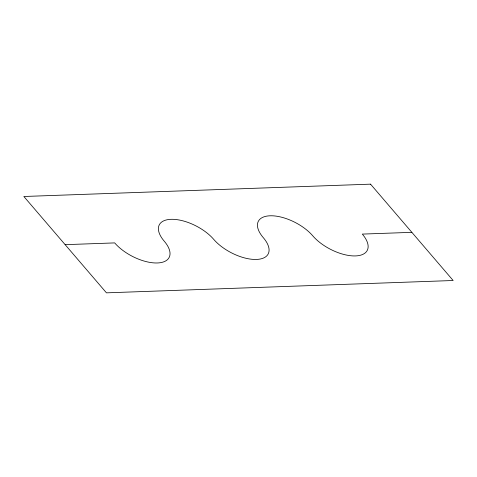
<?xml version="1.0" encoding="UTF-8"?>
<svg xmlns="http://www.w3.org/2000/svg" width="477" height="477" viewBox="0 0 477 477"><rect width="100%" height="100%" fill="white"/><g stroke="black" fill="none" stroke-linecap="round" stroke-linejoin="round"><path stroke-width="0.72" d="M65.152 244.665L114.683 242.906A33.468 15.974 27.5 0 0 157.404 262.97A33.468 15.974 27.5 0 0 164.207 241.141A33.468 15.974 27.5 0 1 171.01 219.319A33.468 15.974 27.5 0 1 213.738 239.382A33.468 15.974 27.5 0 0 256.459 259.446A33.468 15.974 27.5 0 0 263.262 237.618A33.468 15.974 27.5 0 1 270.071 215.789A33.468 15.974 27.5 0 1 312.793 235.859A33.468 15.974 27.5 0 0 355.514 255.922A33.468 15.974 27.5 0 0 362.317 234.094L411.848 232.335M370.546 184.158L23.85 196.494L106.454 292.842L453.15 280.506L370.546 184.158"/></g></svg>
